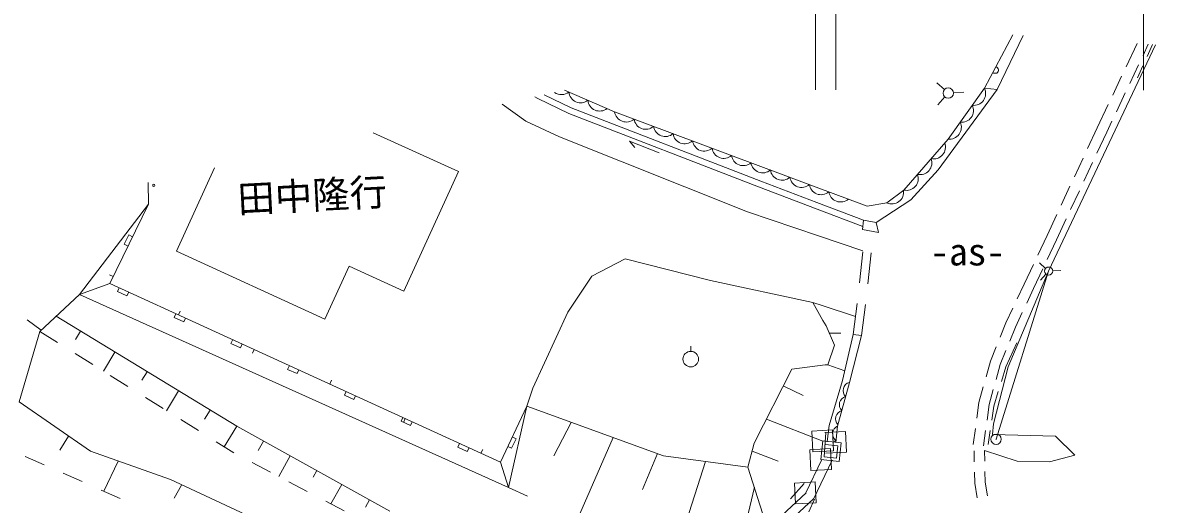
# Model space of a CAD drawing. Units: millimetres, scale not verified. Extents: x 40000 to 680000, y 20000 to 380000.
# Drawn here: x 397605 to 452094, y 324379 to 347536 of the extents above; entities that cross this region are included whole.
import ezdxf
from ezdxf.enums import TextEntityAlignment as Align

# ---------------------------------------------------------------- set-up
doc = ezdxf.new("R2010")
doc.units = ezdxf.units.MM
doc.header["$LTSCALE"] = 1000
for name, color, linetype, lineweight in [('M-BGD', 7, 'Continuous', 13), ('M-BMK-ROW', 30, 'Continuous', 13), ('M-STR-HTXT', 7, 'Continuous', 13)]:
    doc.layers.add(name, color=color, linetype=linetype, lineweight=lineweight)
doc.styles.add('ＭＳ ゴシック', font='')
doc.styles.get('ＭＳ ゴシック').set_extended_font_data('MS Gothic')

msp = doc.modelspace()

# ---------------------------------------------------------------- linework, layer by layer
at = {"layer": 'M-BGD'}
for p, q in [((443883, 344393), (445241, 346948)), ((444481, 344326), (445731, 346914)), ((446960, 335594), (452094, 346472)), ((450687, 345410), (451218, 346533)), ((451502, 345963), (451754, 346496)), ((451964, 346481), (451705, 345912)), ((450861, 344607), (451288, 345511)), ((450046, 344054), (450473, 344958)), ((451497, 345458), (451238, 344889)), ((441949, 344316), (441577, 344651)), ((442120, 341939), (443883, 344393)), ((443883, 344393), (444481, 344326)), ((422250, 343971), (422384, 343891)), ((422384, 343891), (423877, 343164)), ((423997, 343439), (422700, 344071)), ((423677, 344288), (426082, 343250)), ((441632, 343592), (441967, 343963)), ((444481, 344326), (441643, 340461)), ((442883, 344188), (442384, 344162)), ((450219, 343251), (450647, 344155)), ((421804, 342795), (420665, 343620)), ((433109, 339918), (423997, 343439)), ((449301, 342479), (449832, 343602)), ((423427, 342039), (421804, 342795)), ((423877, 343164), (433002, 339638)), ((426082, 343250), (435773, 339635)), ((449754, 342266), (450006, 342799)), ((414474, 342247), (418575, 340373)), ((449301, 342479), (448834, 341479)), ((449286, 341267), (449754, 342266)), ((432482, 338439), (423427, 342039)), ((428227, 341283), (426805, 341837)), ((426805, 341837), (427057, 341540)), ((439997, 339487), (442120, 341939)), ((448622, 341026), (448198, 340121)), ((448651, 339908), (449074, 340814)), ((406839, 340554), (405007, 336546)), ((418575, 340373), (415948, 334625)), ((441643, 340461), (440330, 339018)), ((403644, 339845), (403663, 338815)), ((433002, 339638), (435829, 338566)), ((435812, 338893), (433109, 339918)), ((435773, 339635), (438236, 338717)), ((439176, 338875), (439997, 339487)), ((447986, 339668), (447562, 338762)), ((440330, 339018), (438659, 337934)), ((448015, 338550), (448439, 339455)), ((403663, 338815), (400336, 334463)), ((403663, 338815), (401794, 335000)), ((435895, 337289), (432482, 338439)), ((438061, 338040), (435812, 338893)), ((435829, 338566), (438025, 337733)), ((438236, 338717), (439176, 338875)), ((438008, 337592), (438061, 338040)), ((438061, 338040), (438659, 337934)), ((438659, 337934), (438770, 337448)), ((447350, 338309), (446883, 337310)), ((447335, 337098), (447803, 338097)), ((402714, 337331), (402494, 336882)), ((402893, 337243), (402714, 337331)), ((438029, 336570), (435895, 337289)), ((438770, 337448), (438008, 337592)), ((446883, 337310), (446439, 336365)), ((402494, 336882), (402673, 336794)), ((446892, 336152), (447335, 337098)), ((412147, 333284), (405007, 336546)), ((437865, 335029), (438023, 336520)), ((438262, 334977), (438420, 336469)), ((413311, 335830), (412147, 333284)), ((415948, 334625), (413311, 335830)), ((426593, 336182), (424986, 335355)), ((430700, 335142), (426593, 336182)), ((446226, 335912), (445783, 334967)), ((446235, 334754), (446679, 335700)), ((446815, 335724), (446525, 335986)), ((401955, 335328), (401775, 335416)), ((424986, 335355), (423838, 333618)), ((435611, 334081), (430700, 335142)), ((444430, 327508), (446960, 335594)), ((445020, 330983), (446960, 335594)), ((446830, 335449), (446568, 335159)), ((447545, 335624), (447155, 335604)), ((400336, 334463), (401794, 335000)), ((420591, 326410), (401794, 335000)), ((402251, 334791), (402168, 334609)), ((402168, 334609), (402622, 334401)), ((402622, 334401), (402705, 334583)), ((445783, 334967), (445452, 334260)), ((445907, 334054), (446235, 334754)), ((400336, 334463), (398429, 332691)), ((420976, 325191), (400336, 334463)), ((436105, 333220), (435611, 334081)), ((435611, 334081), (436068, 333933)), ((437556, 332548), (437748, 334036)), ((404979, 333544), (404896, 333362)), ((405100, 333489), (405183, 333671)), ((423838, 333618), (422152, 329969)), ((436068, 333933), (437668, 333414)), ((437953, 332497), (438145, 333984)), ((445240, 333807), (444909, 333101)), ((445367, 332900), (445695, 333601)), ((397817, 333254), (398499, 332756)), ((407902, 328133), (399215, 333421)), ((404896, 333362), (405351, 333154)), ((405351, 333154), (405434, 333336)), ((436253, 332961), (436105, 333220)), ((436659, 332030), (436253, 332961)), ((444909, 333101), (444627, 332413)), ((398429, 332691), (397444, 329306)), ((398429, 332691), (399277, 332161)), ((400391, 332705), (400147, 332306)), ((436405, 332612), (436967, 332614)), ((437556, 332548), (437042, 330335)), ((437953, 332497), (437374, 330238)), ((437953, 332497), (437556, 332548)), ((445093, 332231), (445367, 332900)), ((407708, 332297), (407625, 332115)), ((407625, 332115), (408079, 331908)), ((408079, 331908), (408163, 332089)), ((429746, 331734), (429746, 331984)), ((436333, 331093), (436659, 332030)), ((444438, 331950), (444157, 331261)), ((444905, 330994), (445435, 332145)), ((400126, 331631), (400974, 331101)), ((402046, 331698), (401488, 330780)), ((408738, 331826), (408655, 331644)), ((444630, 331099), (444904, 331768)), ((403592, 330757), (403345, 330352)), ((410436, 331050), (410353, 330868)), ((410353, 330868), (410808, 330661)), ((410808, 330661), (410891, 330842)), ((432793, 327321), (434609, 330878)), ((434609, 330878), (436215, 331078)), ((436215, 331078), (436333, 331093)), ((436333, 331093), (437150, 330803)), ((443948, 330511), (444157, 331261)), ((444313, 328251), (445020, 330983)), ((444431, 330380), (444630, 331099)), ((444687, 330284), (444905, 330994)), ((401822, 330571), (402670, 330041)), ((412376, 330164), (412459, 330346)), ((437042, 330335), (436407, 328171)), ((437374, 330238), (436808, 328140)), ((405108, 329834), (404527, 328880)), ((413165, 329803), (413082, 329621)), ((422152, 329969), (421853, 329096)), ((434196, 330070), (435149, 329615)), ((443606, 329280), (443814, 330030)), ((444097, 329179), (444297, 329898)), ((444322, 329096), (444540, 329806)), ((397444, 329306), (400869, 326930)), ((403518, 329511), (404366, 328981)), ((413082, 329621), (413537, 329414)), ((413537, 329414), (413620, 329595)), ((443606, 329280), (443503, 328514)), ((443996, 328430), (444097, 329179)), ((406625, 328911), (406356, 328469)), ((421853, 329096), (420591, 326410)), ((421853, 329096), (420976, 325191)), ((421853, 329096), (428437, 326708)), ((444225, 328425), (444322, 329096)), ((405214, 328451), (406062, 327921)), ((407902, 328133), (407302, 327147)), ((415264, 324051), (407902, 328133)), ((415893, 328556), (415810, 328374)), ((415810, 328374), (416265, 328167)), ((416014, 328501), (415931, 328319)), ((416265, 328167), (416348, 328349)), ((423991, 328321), (423159, 326703)), ((433385, 328481), (436091, 327409)), ((436407, 328171), (436378, 327929)), ((436808, 328140), (436718, 327353)), ((444313, 328251), (444268, 327739)), ((399814, 327662), (399394, 326985)), ((421127, 327081), (421340, 327533)), ((421340, 327533), (421159, 327618)), ((424289, 323668), (426019, 327585)), ((436245, 327832), (436160, 326666)), ((436378, 327929), (436312, 327389)), ((443437, 328018), (443334, 327252)), ((443829, 327185), (443930, 327934)), ((444055, 327258), (444153, 327930)), ((447298, 327654), (444268, 327739)), ((444425, 327503), (444435, 327513)), ((447298, 327654), (448228, 326739)), ((406910, 327391), (407758, 326861)), ((409188, 327420), (408940, 326973)), ((418622, 327309), (418539, 327127)), ((418539, 327127), (418994, 326920)), ((418994, 326920), (419077, 327102)), ((419652, 326838), (419736, 327020)), ((420946, 327166), (421127, 327081)), ((432497, 326169), (432793, 327321)), ((436094, 327428), (436988, 327329)), ((436226, 327262), (436823, 327196)), ((436823, 327196), (436757, 326600)), ((436988, 327329), (436889, 326434)), ((443375, 326956), (443385, 326425)), ((443875, 326966), (443884, 326454)), ((443875, 326966), (445446, 326453)), ((398641, 326279), (397727, 326683)), ((400869, 326930), (404725, 325567)), ((402194, 326462), (401518, 325007)), ((408642, 326395), (409528, 325930)), ((410470, 326709), (409923, 325723)), ((420976, 325191), (420591, 326410)), ((428140, 326816), (427419, 325100)), ((428437, 326708), (432497, 326169)), ((430452, 326441), (428973, 321858)), ((432692, 326928), (433947, 326455)), ((435649, 324620), (436552, 326495)), ((435995, 326533), (436889, 326434)), ((436160, 326666), (436757, 326600)), ((447004, 326419), (445446, 326453)), ((448228, 326739), (447004, 326419)), ((400470, 325470), (399556, 325874)), ((411750, 326000), (411574, 325682)), ((433431, 323207), (432497, 326169)), ((443394, 325926), (443404, 325395)), ((443894, 325954), (443903, 325443)), ((404725, 325567), (409048, 323556)), ((410413, 325466), (411299, 325001)), ((412952, 325333), (412437, 324404)), ((434536, 324642), (435207, 325383)), ((443404, 325395), (443528, 324694)), ((443903, 325443), (444019, 324789)), ((402300, 324661), (401385, 325066)), ((405240, 325293), (404892, 324681)), ((420976, 325191), (421884, 324773)), ((432804, 325198), (432441, 323644)), ((412184, 324537), (413070, 324072)), ((414287, 324593), (414093, 324244)), ((435649, 324643), (431652, 320949)), ((435419, 324014), (435699, 324620))]:
    msp.add_line(p, q, dxfattribs=at)
for centre, radius in [((442134, 344149), 250), ((403910, 339715), 50), ((446960, 335594), 195), ((429746, 331359), 375), ((444430, 327508), 250)]:
    msp.add_circle(centre, radius, dxfattribs=at)
for centre, radius, start, end in [((444391, 345255), 156, 225.7449, 78.2654), ((443362, 344125), 567, 262.3745, 26.2295), ((423526, 344643), 567, 234.5846, 308.6004), ((424445, 344247), 567, 184.7454, 308.6004), ((425363, 343851), 567, 184.7454, 308.6004), ((442779, 343313), 567, 262.3745, 26.2295), ((426644, 343326), 567, 187.6151, 311.4702), ((427581, 342976), 567, 187.6151, 311.4702), ((442195, 342501), 567, 262.3745, 26.2295), ((428518, 342627), 567, 187.6151, 311.4702), ((429455, 342277), 567, 187.6151, 311.4702), ((430392, 341928), 567, 187.6151, 311.4702), ((441432, 341552), 567, 257.1801, 21.0352), ((431329, 341578), 567, 187.6151, 311.4702), ((432266, 341229), 567, 187.6151, 311.4702), ((433203, 340879), 567, 187.6151, 311.4702), ((440777, 340796), 567, 257.1801, 21.0352), ((434140, 340529), 567, 187.6151, 311.4702), ((435077, 340180), 567, 187.6151, 311.4702), ((440122, 340040), 567, 257.1801, 21.0352), ((436013, 339830), 567, 187.6151, 246.7976), ((439417, 339388), 567, 244.7903, 8.6453), ((436013, 339830), 567, 246.7976, 311.4702), ((436950, 339481), 567, 187.6151, 311.4702), ((437482, 329846), 406, 105.4067, 224.3862), ((437299, 329171), 406, 105.4067, 224.3862), ((437117, 328495), 406, 105.4067, 224.3862), ((436973, 327769), 406, 114.0215, 233.001), ((436894, 327073), 406, 114.0215, 134.5939)]:
    msp.add_arc(centre, radius, start, end, dxfattribs=at)
at = {"layer": 'M-BMK-ROW'}
for p, q in [((436567, 327953), (435568, 327901)), ((435568, 327901), (435620, 326903)), ((437192, 327884), (436194, 327832)), ((436619, 326954), (436567, 327953)), ((437244, 326885), (437192, 327884)), ((436468, 327058), (435470, 327007)), ((435470, 327007), (435521, 326008)), ((435620, 326903), (436619, 326954)), ((436094, 327428), (435995, 326533)), ((436520, 326060), (436468, 327058)), ((435257, 324901), (436044, 326533)), ((436245, 326834), (437244, 326885)), ((435521, 326008), (436520, 326060)), ((435731, 325453), (434732, 325402)), ((434732, 325402), (434784, 324403)), ((435783, 324455), (435731, 325453)), ((431276, 321221), (435295, 324928)), ((434784, 324403), (435783, 324455))]:
    msp.add_line(p, q, dxfattribs=at)
at = {"layer": 'M-STR-HTXT'}
for p, q in [((435745, 344302), (435745, 356244)), ((436730, 344302), (436730, 356244)), ((451530, 344285), (451530, 356244))]:
    msp.add_line(p, q, dxfattribs=at)

# ---------------------------------------------------------------- texts
at = {"layer": 'M-BGD', "style": 'ＭＳ ゴシック'}
msp.add_text('田中隆行', height=1320, rotation=2.956, dxfattribs=at).set_placement((411534, 339234), align=Align.MIDDLE_CENTER)
msp.add_text('-as-', height=1320, dxfattribs=at).set_placement((443067, 336525), align=Align.MIDDLE_CENTER)

doc.saveas('drawing.dxf')
